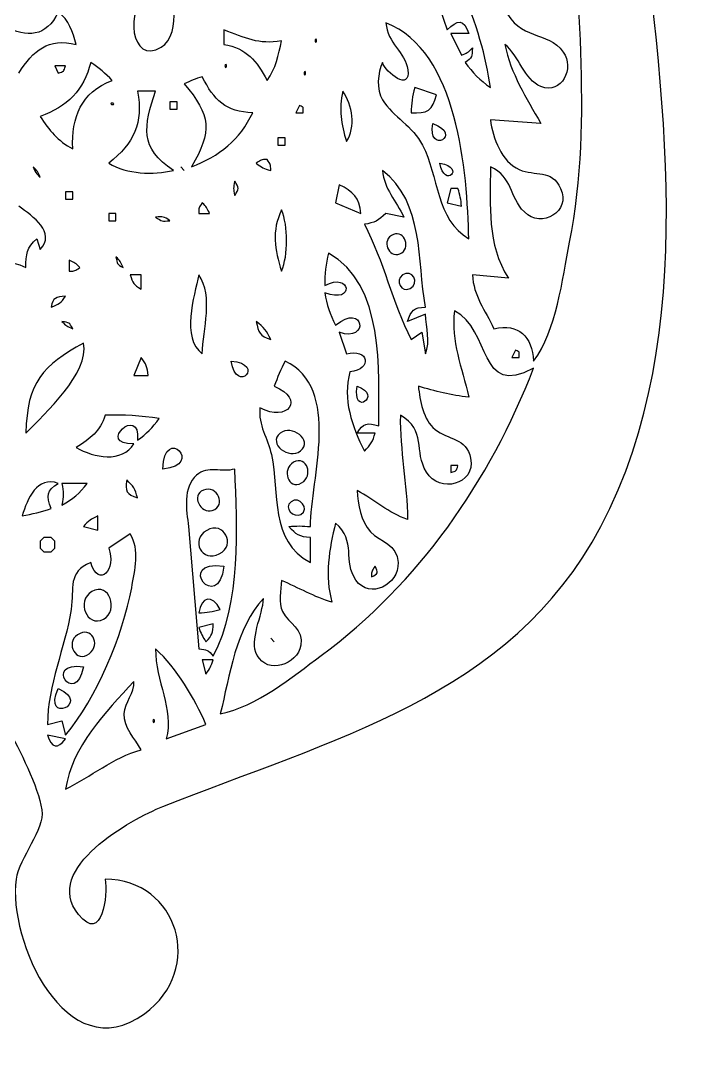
# Model space of a CAD drawing. Extents: x 0 to 166, y 0 to 199.
# Drawn here: x 83.7 to 137.1, y 1.6 to 84 of the extents above; entities that cross this region are included whole.
import ezdxf

# ---------------------------------------------------------------- set-up
doc = ezdxf.new("R2010")
doc.units = 0
doc.layers.get('0').update_dxf_attribs({"linetype": 'CONTINUOUS'})

msp = doc.modelspace()

# ---------------------------------------------------------------- linework, layer by layer
at = {"color": 1}
for points in [[(116.557778, 84.948889), (117.122222, 83.255556)], [(99.624444, 83.255556), (99.624444, 82.126667)], [(118.815556, 82.973333), (117.404444, 82.973333), (118.251111, 81.28)], [(86.36, 80.433333), (86.642222, 79.868889)], [(87.206667, 80.433333), (86.36, 80.433333)], [(94.262222, 78.457778), (92.851111, 78.457778)], [(116.275556, 78.175556), (114.582222, 78.74)], [(95.391111, 77.611111), (95.391111, 77.046667), (95.955556, 77.046667), (95.955556, 77.611111), (95.391111, 77.611111)], [(105.551111, 77.328889), (105.268889, 76.764444), (105.833333, 76.764444)], [(124.46, 75.917778), (120.508889, 76.2)], [(103.857778, 74.788889), (103.857778, 74.224444), (104.422222, 74.224444), (104.422222, 74.788889), (103.857778, 74.788889)], [(96.237778, 72.531111), (96.52, 72.248889), (96.237778, 72.531111)], [(116.557778, 72.813333), (116.557778, 72.813333)], [(108.655556, 71.12), (108.373333, 69.708889), (110.348889, 68.862222)], [(117.404444, 70.837778), (117.122222, 69.708889), (118.251111, 69.426667)], [(117.968889, 70.837778), (117.404444, 70.837778), (117.404444, 70.837778)], [(87.206667, 70.555556), (87.206667, 69.991111), (87.771111, 69.991111), (87.771111, 70.555556), (87.206667, 70.555556)], [(90.593333, 68.862222), (90.593333, 68.297778), (91.157778, 68.297778), (91.157778, 68.862222), (90.593333, 68.862222)], [(97.648889, 68.862222), (98.495556, 68.862222)], [(113.735556, 68.58), (112.324444, 68.862222)], [(84.948889, 66.886667), (85.231111, 66.04)], [(87.488889, 65.193333), (87.488889, 64.346667)], [(93.133333, 62.935556), (93.133333, 64.064444), (92.286667, 64.064444)], [(121.92, 63.782222), (119.097778, 64.064444)], [(115.428889, 60.96), (114.017778, 60.395556)], [(108.655556, 59.548889), (109.22, 57.855556)], [(114.3, 58.984444), (115.146667, 59.548889), (115.428889, 57.855556)], [(122.484444, 58.137778), (122.202222, 57.573333), (122.766667, 57.573333)], [(93.133333, 57.573333), (92.568889, 56.162222), (93.697778, 56.162222)], [(111.477778, 51.646667), (110.066667, 51.646667)], [(117.404444, 49.106667), (117.404444, 48.542222)], [(117.968889, 49.106667), (117.404444, 49.106667)], [(88.9, 47.695556), (86.924444, 47.695556)], [(88.617778, 44.308889), (89.746667, 44.026667), (89.746667, 45.155556)], [(92.286667, 43.744444), (90.593333, 42.615556)], [(92.286667, 43.744444), (92.286667, 43.744444)], [(96.845967, 44.308889), (97.648889, 34.713333)], [(85.513333, 43.462222), (85.231111, 43.18), (85.231111, 42.615556), (85.513333, 42.333333), (86.077778, 42.333333), (86.36, 42.615556), (86.36, 43.18), (86.077778, 43.462222), (85.513333, 43.462222)], [(106.397778, 41.486667), (106.397778, 43.462222)], [(98.777778, 36.688889), (97.648889, 36.406667)], [(103.293333, 35.56), (103.575556, 35.277778), (103.293333, 35.56)], [(97.931111, 33.866667), (98.213333, 32.737778)], [(98.777778, 33.866667), (97.931111, 33.866667)], [(85.795556, 28.786667), (86.924444, 29.068889), (87.206667, 27.94)], [(95.108889, 27.657778), (98.213333, 28.786667)], [(87.206667, 27.657778), (85.795556, 27.94), (85.795556, 27.94)]]:
    msp.add_lwpolyline(points, dxfattribs=at)
for points in [[(126.717496, 66.604444), (128.681198, 76.584669), (127, 86.457931), (127, 96.52)], [(120.508889, 78.74), (119.881791, 83.392151), (117.377069, 90.063884), (113.453333, 92.851111)], [(94.715471, 81.899196), (96.306922, 82.868064), (96.026958, 87.288511), (93.749989, 86.064513)], [(93.749989, 86.064513), (91.786851, 85.009284), (92.319969, 80.441236), (94.715471, 81.899196)], [(121.637778, 84.948889), (122.772593, 82.370224), (124.948809, 83.275311), (126.225864, 81.520171)], [(86.642222, 84.666667), (85.68944, 82.684056), (84.209184, 82.637771), (82.408889, 83.537778)], [(88.053333, 82.126667), (87.772522, 83.107953), (87.478729, 84.053398), (86.642222, 84.666667)], [(117.122222, 83.255556), (117.910469, 84.07654), (118.453464, 84.138911), (118.815556, 82.973333)], [(104.14, 82.408889), (102.31628, 82.075584), (101.299716, 82.647084), (99.624444, 83.255556)], [(112.324444, 83.82), (112.412498, 82.213873), (113.857193, 81.498722), (114.040073, 80.142644)], [(118.815556, 66.886667), (118.708311, 72.08266), (117.960422, 81.636447), (112.324444, 83.82)], [(83.537778, 79.868889), (84.695736, 81.675393), (85.859338, 82.64144), (88.053333, 82.126667)], [(103.011111, 79.304444), (103.694653, 80.221949), (103.909989, 81.298062), (104.14, 82.408889)], [(106.77398, 82.502869), (106.758458, 82.487347), (106.742653, 82.18932), (106.868242, 82.314909)], [(106.868242, 82.314909), (106.883764, 82.330431), (106.899569, 82.628458), (106.77398, 82.502869)], [(99.624444, 82.126667), (101.388051, 81.806909), (102.194078, 80.832113), (103.011111, 79.304444)], [(118.251111, 81.28), (118.650738, 81.413209), (118.763062, 81.509729), (119.097778, 81.844444)], [(119.097778, 81.844444), (119.090158, 81.173038), (119.080844, 81.087242), (118.533333, 80.715556)], [(124.472418, 78.82128), (123.151336, 79.368509), (122.75058, 81.247544), (121.637778, 82.126667)], [(121.637778, 82.126667), (122.128562, 79.77886), (123.315307, 77.981669), (124.46, 75.917778)], [(89.182222, 80.715556), (88.6587, 78.538493), (87.327176, 77.214589), (85.231111, 76.482222)], [(90.875556, 79.304444), (90.348364, 79.859858), (89.818916, 80.288836), (89.182222, 80.715556)], [(112.042222, 80.715556), (111.697629, 79.894007), (111.5314, 78.581109), (112.050124, 77.778751)], [(114.040073, 80.142644), (114.27968, 78.36916), (112.329524, 79.89824), (112.042222, 80.715556)], [(118.533333, 80.715556), (119.109067, 79.902756), (119.696089, 79.315733), (120.508889, 78.74)], [(126.225864, 81.520171), (127.113453, 80.300407), (126.107896, 78.143664), (124.472418, 78.82128)], [(86.642222, 79.868889), (87.103656, 80.0227), (87.052856, 79.9719), (87.206667, 80.433333)], [(99.718424, 80.527313), (99.702902, 80.511791), (99.687098, 80.213764), (99.812687, 80.339353)], [(99.812687, 80.339353), (99.828209, 80.354876), (99.844013, 80.652902), (99.718424, 80.527313)], [(105.927313, 79.962869), (105.911791, 79.947347), (105.895987, 79.64932), (106.021576, 79.774909)], [(106.021576, 79.774909), (106.037098, 79.790431), (106.052902, 80.088458), (105.927313, 79.962869)], [(87.771111, 73.942222), (87.683058, 76.435938), (88.395951, 78.343196), (90.875556, 79.304444)], [(97.931111, 79.586667), (97.401944, 79.432291), (97.012478, 79.2734), (96.52, 79.022222)], [(101.882222, 76.764444), (99.7839, 76.815244), (98.839302, 77.761536), (97.931111, 79.586667)], [(92.851111, 78.457778), (93.312262, 75.964627), (92.599933, 74.375716), (90.593333, 72.813333)], [(95.673333, 72.248889), (92.980933, 73.975524), (93.351209, 75.719658), (94.262222, 78.457778)], [(96.52, 79.022222), (98.588689, 76.592007), (98.737984, 75.306202), (97.084444, 72.531111)], [(108.937778, 78.457778), (108.603062, 77.034813), (108.829969, 75.894918), (109.22, 74.506667)], [(109.22, 74.506667), (109.992442, 75.657004), (109.699778, 77.348644), (108.937778, 78.457778)], [(114.582222, 78.74), (114.378458, 78.057587), (114.314676, 77.477902), (114.3, 76.764444)], [(90.781576, 77.517131), (90.655987, 77.391542), (90.954013, 77.407347), (90.969536, 77.422869)], [(90.969536, 77.422869), (91.095124, 77.548458), (90.797098, 77.532653), (90.781576, 77.517131)], [(112.050124, 77.778751), (112.914571, 76.4413), (114.417122, 75.708651), (115.196056, 74.224444)], [(114.3, 76.764444), (115.519764, 76.671593), (116.015629, 76.961718), (116.275556, 78.175556)], [(97.084444, 72.531111), (99.244291, 73.332622), (100.885696, 74.670356), (101.882222, 76.764444)], [(105.833333, 76.764444), (105.833333, 77.287402), (105.918, 77.145444), (105.551111, 77.328889)], [(85.231111, 76.482222), (85.920862, 75.382684), (86.616258, 74.55408), (87.771111, 73.942222)], [(115.993333, 75.917778), (115.52428, 73.45426), (118.473784, 75.004507), (115.993333, 75.917778)], [(120.508889, 76.2), (120.720838, 74.791993), (121.343702, 72.922836), (122.777956, 72.304487)], [(115.196056, 74.224444), (116.454202, 71.827531), (116.237738, 68.356198), (118.815556, 66.886667)], [(84.666667, 72.531111), (84.859707, 72.0852), (84.893856, 72.029602), (85.231111, 71.684444)], [(85.231111, 71.684444), (85.038071, 72.130356), (85.003922, 72.185953), (84.666667, 72.531111)], [(90.593333, 72.813333), (92.054962, 71.936469), (94.046322, 71.862527), (95.673333, 72.248889)], [(103.011111, 73.095556), (102.503958, 73.095556), (102.581851, 73.091604), (102.164444, 72.813333)], [(102.164444, 72.813333), (102.599913, 72.455758), (102.742436, 72.393104), (103.293333, 72.248889)], [(103.293333, 72.248889), (103.293333, 72.756042), (103.289382, 72.678149), (103.011111, 73.095556)], [(116.557778, 72.813333), (116.901524, 70.750571), (118.62054, 72.469587), (116.557778, 72.813333)], [(120.508889, 72.531111), (120.508889, 69.448962), (120.213684, 66.497482), (121.92, 63.782222)], [(123.171373, 68.984707), (121.951044, 70.19798), (122.31116, 71.680493), (120.508889, 72.531111)], [(112.042222, 72.248889), (112.2045, 70.790929), (113.088984, 69.848589), (113.735556, 68.58)], [(115.428889, 61.524444), (114.749298, 65.185431), (115.347044, 69.696471), (112.042222, 72.248889)], [(122.777956, 72.304487), (124.028764, 71.76516), (125.27788, 72.397902), (126.01194, 70.82536)], [(100.471111, 71.402222), (100.357658, 70.853582), (100.357658, 70.821691), (100.471111, 70.273333)], [(100.471111, 70.273333), (100.821913, 70.810402), (100.821913, 70.865153), (100.471111, 71.402222)], [(110.348889, 68.862222), (110.250393, 70.110491), (109.760173, 70.576722), (108.655556, 71.12)], [(118.251111, 69.426667), (118.20144, 69.95668), (118.127498, 70.329496), (117.968889, 70.837778)], [(126.01194, 70.82536), (126.858607, 69.012082), (124.516444, 67.646973), (123.171373, 68.984707)], [(85.231111, 66.04), (86.464987, 67.389869), (84.672029, 68.627131), (83.537778, 69.426667)], [(97.931111, 69.708889), (97.65284, 69.291482), (97.648889, 69.369376), (97.648889, 68.862222)], [(98.495556, 68.862222), (98.302516, 69.308133), (98.268367, 69.363731), (97.931111, 69.708889)], [(95.391111, 68.297778), (94.880289, 68.647733), (94.889602, 68.631929), (94.262222, 68.58)], [(94.262222, 68.58), (94.773044, 68.230044), (94.763731, 68.245849), (95.391111, 68.297778)], [(104.14, 69.144444), (103.348367, 67.499089), (103.604342, 66.036331), (104.14, 64.346667)], [(104.14, 64.346667), (104.671424, 65.612716), (104.671424, 67.878396), (104.14, 69.144444)], [(112.324444, 68.862222), (111.745324, 68.307656), (111.423027, 68.135782), (110.631111, 68.015556)], [(110.631111, 68.015556), (112.159909, 65.109231), (112.808173, 61.903751), (114.3, 58.984444)], [(113.565376, 65.782049), (114.339511, 66.315731), (113.611942, 67.714424), (112.751729, 67.144618)], [(84.102222, 64.628889), (84.097707, 65.65646), (84.183784, 66.18478), (84.948889, 66.886667)], [(112.751729, 67.144618), (111.899136, 66.580173), (112.70234, 65.186842), (113.565376, 65.782049)], [(123.895556, 57.291111), (125.68174, 59.678993), (126.150793, 63.72352), (126.717496, 66.604444)], [(82.126667, 63.5), (82.470978, 64.886276), (82.688571, 65.309891), (84.102222, 64.628889)], [(88.335556, 64.628889), (87.990398, 64.966144), (87.9348, 65.000293), (87.488889, 65.193333)], [(91.157778, 65.475556), (91.27236, 64.885147), (91.21902, 64.905467), (91.722222, 64.628889)], [(91.722222, 64.628889), (91.529182, 65.0748), (91.495033, 65.130398), (91.157778, 65.475556)], [(107.808889, 65.757778), (107.60456, 64.899822), (107.534004, 64.098876), (107.526667, 63.217778)], [(111.76, 52.211111), (111.76, 56.487342), (112.237238, 63.350422), (107.808889, 65.757778)], [(87.488889, 64.346667), (87.996042, 64.346667), (87.918149, 64.350618), (88.335556, 64.628889)], [(107.526667, 63.217778), (109.581527, 64.330016), (109.925838, 61.705913), (107.526667, 62.653333)], [(114.22126, 62.983816), (115.03406, 63.41364), (114.361524, 64.576678), (113.623513, 64.041302)], [(92.286667, 64.064444), (92.476884, 63.41618), (92.559011, 63.28156), (93.133333, 62.935556)], [(97.648889, 64.064444), (97.310222, 62.318618), (96.25076, 59.134587), (97.931111, 57.855556)], [(97.931111, 57.855556), (97.971751, 59.818411), (98.83394, 62.329907), (97.648889, 64.064444)], [(113.623513, 64.041302), (113.03, 63.610631), (113.524736, 62.615798), (114.22126, 62.983816)], [(119.097778, 64.064444), (119.187807, 62.401591), (120.10136, 61.289636), (120.791111, 59.831111)], [(107.526667, 62.653333), (107.666931, 61.715509), (107.933067, 60.952662), (108.373333, 60.113333)], [(86.077778, 61.524444), (86.679476, 61.743449), (86.859816, 61.843356), (87.206667, 62.371111)], [(87.206667, 62.371111), (86.43366, 62.311562), (86.240902, 62.285598), (86.077778, 61.524444)], [(108.373333, 60.113333), (110.6551, 61.963582), (111.034689, 58.710124), (108.655556, 59.548889)], [(114.017778, 60.395556), (114.285324, 61.271009), (114.511384, 61.486627), (115.428889, 61.524444)], [(115.428889, 57.855556), (115.81384, 58.84164), (115.473762, 59.913802), (115.428889, 60.96)], [(117.686667, 61.242222), (117.425893, 58.776164), (118.271431, 56.821493), (118.815556, 54.468889)], [(123.895556, 56.726667), (119.549051, 54.338502), (120.606256, 59.762813), (117.686667, 61.242222)], [(86.924444, 60.395556), (87.269602, 60.0583), (87.3252, 60.024151), (87.771111, 59.831111)], [(87.771111, 59.831111), (87.494533, 60.334313), (87.514853, 60.280973), (86.924444, 60.395556)], [(102.164444, 60.395556), (102.304709, 59.530262), (102.456827, 59.257636), (103.293333, 58.984444)], [(103.293333, 58.984444), (102.98176, 59.649642), (102.741307, 59.937227), (102.164444, 60.395556)], [(120.791111, 59.831111), (122.755378, 60.251622), (123.764887, 59.235622), (123.895556, 57.291111)], [(88.617778, 58.702222), (85.459147, 56.932689), (84.185478, 55.653658), (84.102222, 51.646667)], [(84.102222, 51.646667), (85.593202, 53.184496), (89.098402, 56.369091), (88.617778, 58.702222)], [(109.22, 57.855556), (110.972036, 58.339567), (111.301953, 56.622809), (109.502222, 56.444444)], [(122.766667, 57.573333), (122.766667, 58.096291), (122.851333, 57.954333), (122.484444, 58.137778)], [(93.697778, 56.162222), (93.612264, 56.80964), (93.534653, 57.06872), (93.133333, 57.573333)], [(100.188889, 57.291111), (100.618431, 54.598711), (102.938298, 57.076904), (100.188889, 57.291111)], [(104.422222, 57.291111), (104.077347, 56.641718), (103.812904, 56.011798), (103.575556, 55.315556)], [(106.397778, 44.308889), (106.429104, 48.099416), (108.88218, 55.16118), (104.422222, 57.291111)], [(107.244444, 34.192633), (114.919478, 39.870944), (120.46966, 47.893958), (123.895556, 56.726667)], [(109.502222, 56.444444), (108.901371, 54.33568), (109.668733, 52.118824), (110.631111, 50.235556)], [(103.575556, 55.315556), (106.016778, 54.324673), (104.621753, 52.451282), (102.446667, 53.622222)], [(110.066667, 55.315556), (109.651518, 52.850627), (112.117576, 54.633989), (110.066667, 55.315556)], [(118.815556, 54.468889), (117.461736, 54.57952), (116.168876, 54.948102), (114.864444, 55.315556)], [(114.864444, 55.315556), (114.973664, 54.226742), (115.257016, 52.648838), (116.176496, 51.925502)], [(92.568889, 50.8), (89.541773, 50.685982), (93.107369, 53.962864), (92.851111, 51.082222)], [(102.446667, 53.622222), (102.30104, 52.265862), (103.061347, 51.255224), (103.344416, 49.953333)], [(90.311111, 53.057778), (89.948738, 51.778747), (89.146098, 51.214584), (88.053333, 50.517778)], [(94.544444, 52.775556), (93.125431, 53.039151), (91.750444, 53.057778), (90.311111, 53.057778)], [(92.851111, 51.082222), (93.558924, 51.588811), (94.037856, 52.067742), (94.544444, 52.775556)], [(113.453333, 53.057778), (113.403662, 50.273656), (113.994918, 47.629516), (114.017778, 44.873333)], [(115.496058, 48.572984), (114.4905, 50.240071), (115.522869, 51.840271), (113.453333, 53.057778)], [(94.826667, 48.824444), (98.18116, 49.083524), (94.943507, 52.381009), (94.826667, 48.824444)], [(105.61828, 50.244587), (106.645851, 51.095487), (104.915547, 52.351658), (104.033602, 51.637636)], [(110.066667, 51.646667), (110.547856, 52.46116), (110.861404, 52.465393), (111.76, 52.211111)], [(116.176496, 51.925502), (117.189956, 51.127942), (118.655818, 51.258047), (118.958924, 49.669982)], [(104.033602, 51.637636), (103.024658, 50.821167), (104.750729, 49.525767), (105.61828, 50.244587)], [(110.631111, 50.235556), (111.123024, 50.695013), (111.303647, 50.996709), (111.477778, 51.646667)], [(88.053333, 50.517778), (89.42578, 49.695382), (91.641224, 49.292651), (92.568889, 50.8)], [(103.344416, 49.953333), (103.999736, 46.938918), (103.192862, 43.189313), (106.397778, 41.486667)], [(105.716211, 47.733938), (106.654036, 48.26508), (106.16692, 49.951076), (105.071051, 49.350507)], [(118.958924, 49.669982), (119.359398, 47.569967), (116.506413, 46.898278), (115.496058, 48.572984)], [(100.471111, 48.824444), (99.470069, 48.513436), (98.361218, 49.120778), (97.488022, 48.352851)], [(98.777778, 34.148889), (101.024549, 38.34384), (100.666973, 44.265144), (100.471111, 48.824444)], [(105.071051, 49.350507), (104.123913, 48.831218), (104.658724, 47.135062), (105.716211, 47.733938)], [(117.404444, 48.542222), (117.865878, 48.696033), (117.815078, 48.645233), (117.968889, 49.106667)], [(86.642222, 47.695556), (84.992351, 48.319267), (84.210596, 46.483129), (83.82, 45.155556)], [(92.004444, 47.977778), (91.865027, 47.092447), (91.994284, 46.848889), (92.851111, 46.566667)], [(92.851111, 46.566667), (92.667384, 47.253596), (92.523733, 47.493202), (92.004444, 47.977778)], [(97.488022, 48.352851), (96.368447, 47.368178), (96.693002, 45.605418), (96.845967, 44.308889)], [(86.077778, 45.72), (85.728387, 46.708624), (85.701858, 47.159616), (86.642222, 47.695556)], [(86.924444, 47.695556), (87.075151, 47.025278), (87.075151, 46.6725), (86.924444, 46.002222)], [(86.924444, 46.002222), (87.785787, 46.450391), (88.322291, 46.915493), (88.9, 47.695556)], [(98.017753, 47.173162), (97.029411, 46.790751), (97.788589, 45.273242), (98.714278, 45.57776)], [(98.714278, 45.57776), (99.863487, 45.955938), (99.104309, 47.593391), (98.017753, 47.173162)], [(114.017778, 44.873333), (112.52708, 45.349442), (111.442218, 46.429224), (110.066667, 47.131111)], [(110.066667, 47.131111), (110.158389, 46.078987), (110.333084, 44.703153), (111.111171, 43.909262)], [(104.885913, 46.264407), (104.280829, 45.804667), (105.071616, 44.943042), (105.663153, 45.269291)], [(105.663153, 45.269291), (106.394109, 45.672587), (105.542362, 46.763093), (104.885913, 46.264407)], [(83.82, 45.155556), (84.592724, 45.305416), (85.333276, 45.466847), (86.077778, 45.72)], [(89.746667, 45.155556), (89.196616, 44.891396), (89.027, 44.762702), (88.617778, 44.308889)], [(99.264611, 42.167387), (100.615044, 42.865322), (99.626138, 44.78274), (98.278527, 44.013402)], [(108.373333, 44.591111), (107.881138, 42.593542), (107.498162, 40.387976), (108.091111, 38.382222)], [(109.965913, 40.117324), (108.937778, 41.591371), (110.031953, 43.164478), (108.373333, 44.591111)], [(92.395322, 39.511111), (92.655531, 40.918836), (93.050642, 42.460898), (92.286667, 43.744444)], [(98.278527, 44.013402), (96.958573, 43.259869), (97.913331, 41.469169), (99.264611, 42.167387)], [(104.704444, 44.308889), (105.303038, 44.378316), (105.797773, 44.374082), (106.397778, 44.308889)], [(106.397778, 43.462222), (105.541516, 43.491291), (105.293442, 43.68038), (104.704444, 44.308889)], [(111.111171, 43.909262), (111.934696, 43.069651), (113.2078, 42.942369), (113.277509, 41.486384)], [(90.593333, 42.615556), (91.237647, 40.9702), (89.814118, 39.43096), (89.182222, 41.486667)], [(89.182222, 41.486667), (87.341287, 40.733698), (87.907424, 39.500669), (87.647216, 37.817778)], [(99.624444, 41.204444), (95.718489, 41.717524), (99.192644, 37.373842), (99.624444, 41.204444)], [(113.277509, 41.486384), (113.359918, 39.771602), (111.057267, 38.552684), (109.965913, 40.117324)], [(111.477778, 41.204444), (111.199507, 40.787038), (111.195556, 40.864931), (111.195556, 40.357778)], [(111.195556, 40.357778), (111.69396, 40.634073), (111.7473, 40.702653), (111.477778, 41.204444)], [(90.189756, 37.052391), (91.393433, 37.708276), (90.68054, 40.024756), (89.26068, 39.208569)], [(104.14, 40.075556), (104.109802, 39.319764), (103.854673, 38.342147), (104.214789, 37.641389)], [(108.091111, 38.382222), (106.704553, 38.781567), (105.46842, 39.5224), (104.14, 40.075556)], [(87.206667, 27.94), (89.644502, 30.882167), (91.701902, 35.758402), (92.395322, 39.511111)], [(89.26068, 39.208569), (88.037811, 38.505836), (88.867544, 36.331596), (90.189756, 37.052391)], [(99.342222, 37.817778), (98.692264, 38.988718), (97.869869, 38.855509), (97.648889, 37.535556)], [(102.728889, 38.664444), (100.554649, 36.423882), (100.060478, 32.548407), (99.342222, 29.633333)], [(102.226251, 34.213236), (101.581938, 35.380507), (102.670187, 37.379204), (102.728889, 38.664444)], [(87.647216, 37.817778), (87.17026, 34.734218), (85.804304, 31.947556), (85.795556, 28.786667)], [(97.648889, 37.535556), (98.271189, 37.562084), (98.747862, 37.636027), (99.342222, 37.817778)], [(104.214789, 37.641389), (104.702187, 36.691993), (105.907276, 36.274869), (105.657509, 34.999789)], [(89.062842, 34.335438), (90.01506, 35.092076), (89.248544, 36.546367), (88.146184, 35.828958)], [(97.648889, 36.406667), (97.821891, 35.937896), (97.943247, 35.705909), (98.213333, 35.277778)], [(98.213333, 35.277778), (98.713149, 35.803276), (98.770158, 35.960756), (98.777778, 36.688889)], [(88.146184, 35.828958), (87.158971, 35.18662), (88.066598, 33.543804), (89.062842, 34.335438)], [(94.262222, 34.713333), (94.262222, 32.175873), (95.708047, 30.002198), (95.108889, 27.657778)], [(98.213333, 28.786667), (97.318689, 30.860436), (95.957531, 33.207396), (94.262222, 34.713333)], [(97.648889, 34.713333), (98.291509, 34.666202), (98.406656, 34.657171), (98.777778, 34.148889)], [(105.657509, 34.999789), (105.360893, 33.483691), (103.070378, 32.68472), (102.226251, 34.213236)], [(88.617778, 33.302222), (85.430642, 33.826873), (87.942984, 30.06852), (88.617778, 33.302222)], [(98.213333, 32.737778), (98.518416, 33.149258), (98.618604, 33.372213), (98.777778, 33.866667)], [(99.342222, 29.633333), (102.181096, 30.180844), (104.963524, 32.505227), (107.244444, 34.192633)], [(92.568889, 32.173333), (90.344131, 29.758076), (87.712691, 27.082044), (87.206667, 23.706667)], [(91.817049, 29.633333), (91.877162, 30.573416), (92.620253, 31.246798), (92.568889, 32.173333)], [(86.642222, 31.608889), (85.340331, 28.742076), (89.316842, 30.416218), (86.642222, 31.608889)], [(93.133333, 26.811111), (92.643396, 27.713376), (91.746493, 28.524764), (91.817049, 29.633333)], [(94.07398, 29.162869), (94.058458, 29.147347), (94.042653, 28.84932), (94.168242, 28.974909)], [(94.168242, 28.974909), (94.183764, 28.990431), (94.199569, 29.288458), (94.07398, 29.162869)], [(85.795556, 27.94), (86.108258, 26.979316), (86.586907, 26.817602), (87.206667, 27.657778)], [(87.206667, 23.706667), (89.227942, 24.712224), (90.920993, 26.173853), (93.133333, 26.811111)]]:
    msp.add_open_spline(points, degree=3, dxfattribs=at)
at = {"color": 7}
for points in [[(129.167467, 44.308889), (137.094242, 59.379556), (133.977098, 78.898891), (132.036256, 95.108889)], [(94.826667, 22.352), (107.81792, 27.568596), (122.115862, 30.902204), (129.167467, 44.308889)], [(82.691111, 28.504444), (83.581522, 26.814498), (85.075889, 23.951636), (85.35162, 22.093767)], [(88.223513, 13.897751), (85.324244, 17.512453), (92.401813, 21.378333), (94.826667, 22.352)], [(85.35162, 22.093767), (85.583324, 20.533924), (83.584627, 18.345573), (83.340222, 16.651111)], [(83.340222, 16.651111), (82.660067, 11.933202), (87.230091, 1.615158), (93.40342, 6.110958)], [(90.311111, 16.651111), (90.530962, 15.466342), (90.127667, 11.52398), (88.223513, 13.897751)], [(93.40342, 6.110958), (98.171282, 9.583138), (96.044173, 16.635307), (90.311111, 16.651111)]]:
    msp.add_open_spline(points, degree=3, dxfattribs=at)

doc.saveas('drawing.dxf')
